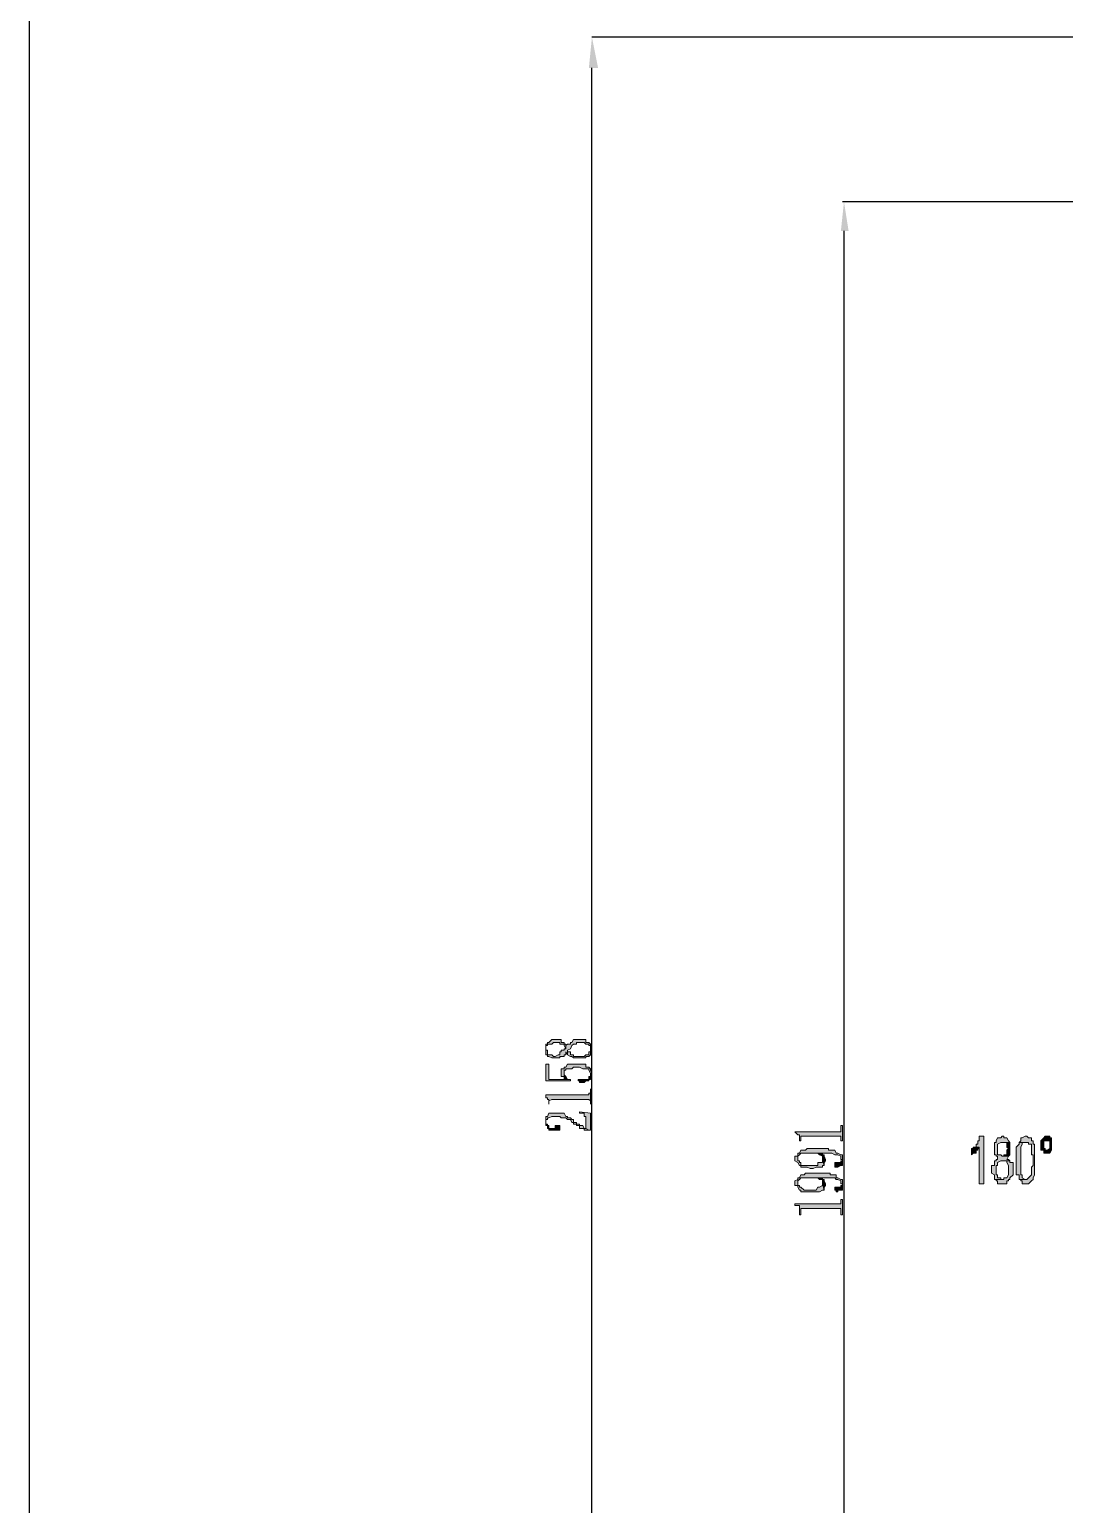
# Model space of a CAD drawing. Header units: millimetres. Extents: x 20 to 821, y 1 to 1134.
# Drawn here: x 20.2 to 141.4, y 450.1 to 622.8 of the extents above; entities that cross this region are included whole.
import ezdxf

# ---------------------------------------------------------------- set-up
doc = ezdxf.new("R2010")
doc.units = ezdxf.units.MM
doc.layers.add('1', color=7, linetype='Continuous')

msp = doc.modelspace()

# ---------------------------------------------------------------- hatches: boundary and pattern name
h = msp.add_hatch(color=1)
h.dxf.hatch_style = 2
h.paths.add_polyline_path([(85.68, 618.261732), (86.76, 618.261732), (86.04, 621.861732)])
h = msp.add_hatch(color=1)
h.dxf.hatch_style = 2
h.paths.add_polyline_path([(115.2, 599.181732), (116.1, 599.181732), (115.56, 602.601732)])
h = msp.add_hatch(color=0)
h.dxf.hatch_style = 2
h.paths.add_polyline_path([(80.64, 503.961732), (80.64, 503.421732), (80.64, 503.781732), (80.82, 503.781732), (80.82, 503.961732), (81.36, 503.961732), (81.54, 504.141732), (82.26, 504.141732), (82.26, 503.961732), (82.8, 503.961732), (82.8, 503.781732), (82.98, 503.421732), (82.98, 503.961732), (82.8, 503.961732), (82.8, 504.141732), (82.44, 504.141732), (82.44, 504.501732), (82.26, 504.501732), (81.36, 504.501732), (81, 504.141732), (80.82, 504.141732), (80.82, 503.961732)])
h = msp.add_hatch(color=0)
h.dxf.hatch_style = 2
h.paths.add_polyline_path([(80.64, 503.421732), (80.64, 502.701732), (80.82, 502.701732), (80.82, 502.521732), (81, 502.521732), (81.36, 502.341732), (82.26, 502.341732), (82.26, 502.521732), (82.8, 502.521732), (82.8, 502.701732), (82.98, 502.701732), (82.98, 503.061732), (83.16, 502.701732), (83.16, 503.241732), (83.52, 503.421732), (83.7, 503.781732), (83.88, 503.961732), (84.24, 503.961732), (84.24, 504.141732), (85.14, 504.141732), (85.32, 503.961732), (85.68, 503.961732), (85.68, 503.781732), (85.86, 503.781732), (85.86, 503.421732), (85.86, 502.701732), (85.86, 503.061732), (86.04, 503.241732), (86.04, 503.421732), (85.86, 503.781732), (85.86, 503.961732), (85.68, 504.141732), (85.32, 504.141732), (85.32, 504.501732), (83.88, 504.501732), (83.7, 504.141732), (83.52, 504.141732), (83.52, 503.961732), (83.16, 503.961732), (82.98, 503.781732), (82.98, 503.961732), (82.98, 503.421732), (82.8, 503.421732), (82.8, 503.241732), (82.44, 503.241732), (82.44, 503.061732), (82.26, 503.061732), (82.26, 502.701732), (82.08, 502.701732), (81.72, 502.521732), (81.54, 502.521732), (81.36, 502.701732), (80.82, 502.701732), (80.82, 503.061732), (80.82, 503.241732), (80.64, 503.241732), (80.64, 503.961732), (80.64, 503.781732)])
h = msp.add_hatch(color=0)
h.dxf.hatch_style = 2
h.paths.add_polyline_path([(83.16, 502.701732), (83.52, 502.521732), (83.7, 502.521732), (83.88, 502.341732), (85.32, 502.341732), (85.32, 502.521732), (85.68, 502.521732), (85.86, 502.701732), (85.86, 503.421732), (85.86, 503.241732), (85.86, 503.061732), (85.68, 503.061732), (85.68, 502.701732), (85.32, 502.701732), (85.14, 502.521732), (83.88, 502.521732), (83.88, 502.701732), (83.52, 502.701732), (83.52, 503.061732), (83.16, 503.061732)])
h = msp.add_hatch(color=0)
h.dxf.hatch_style = 2
h.paths.add_polyline_path([(80.64, 501.621732), (80.64, 499.641732), (83.52, 499.641732), (83.52, 499.821732), (83.16, 499.821732), (81, 499.821732), (81, 501.621732)])
h = msp.add_hatch(color=0)
h.dxf.hatch_style = 2
h.paths.add_polyline_path([(82.44, 500.541732), (82.44, 500.181732), (82.8, 500.181732), (82.8, 500.901732), (82.98, 500.901732), (82.98, 501.081732), (83.16, 501.081732), (83.7, 501.081732), (83.88, 501.261732), (84.6, 501.261732), (84.96, 501.081732), (85.14, 501.081732), (85.32, 501.081732), (85.68, 501.081732), (85.68, 500.901732), (85.86, 500.541732), (85.86, 499.821732), (85.86, 500.181732), (86.04, 500.361732), (86.04, 500.541732), (85.86, 500.901732), (85.86, 501.081732), (85.68, 501.261732), (85.32, 501.261732), (85.32, 501.621732), (83.16, 501.621732), (82.98, 501.261732), (82.8, 501.261732), (82.8, 501.081732), (82.44, 501.081732), (82.44, 500.901732)])
h = msp.add_hatch(color=0)
h.dxf.hatch_style = 2
h.paths.add_polyline_path([(82.8, 500.181732), (82.8, 499.821732), (82.98, 499.821732), (83.16, 499.821732), (82.98, 500.181732), (82.8, 500.361732), (82.8, 500.541732)])
h = msp.add_hatch(color=0)
h.dxf.hatch_style = 2
h.paths.add_polyline_path([(84.42, 499.641732), (84.6, 499.641732), (84.6, 499.461732), (85.14, 499.461732), (85.32, 499.641732), (85.68, 499.641732), (85.68, 499.821732), (85.86, 499.821732), (85.86, 500.541732), (85.86, 500.181732), (85.68, 500.181732), (85.68, 499.821732), (85.32, 499.821732), (85.14, 499.821732), (84.42, 499.821732)])
h = msp.add_hatch(color=0)
h.dxf.hatch_style = 2
h.paths.add_polyline_path([(80.64, 498.021732), (80.64, 497.661732), (80.82, 497.661732), (80.82, 497.481732), (81, 497.481732), (81, 496.941732), (81, 497.301732), (81.36, 497.481732), (85.68, 497.481732), (85.86, 497.301732), (85.86, 496.941732), (85.86, 498.741732), (85.86, 498.201732), (85.68, 498.201732), (85.68, 498.021732), (85.32, 498.021732)])
h = msp.add_hatch(color=0)
h.dxf.hatch_style = 2
h.paths.add_polyline_path([(80.64, 494.781732), (80.64, 494.421732), (80.64, 494.781732), (80.64, 495.141732), (80.82, 495.141732), (80.82, 495.321732), (81, 495.321732), (81.36, 495.501732), (82.26, 495.501732), (82.44, 495.321732), (82.98, 495.321732), (83.16, 495.141732), (83.52, 495.141732), (83.7, 494.781732), (83.88, 494.781732), (83.88, 494.601732), (84.24, 494.601732), (84.24, 494.421732), (84.6, 494.421732), (84.6, 494.061732), (85.14, 494.061732), (85.14, 493.881732), (85.68, 493.881732), (85.32, 494.061732), (85.14, 494.061732), (84.96, 494.421732), (84.6, 494.421732), (84.6, 494.601732), (84.24, 494.601732), (84.24, 494.781732), (83.88, 494.781732), (83.88, 495.141732), (83.7, 495.141732), (83.52, 495.321732), (83.16, 495.321732), (83.16, 495.501732), (82.98, 495.501732), (82.8, 495.861732), (81, 495.861732), (80.82, 495.501732), (80.64, 495.501732), (80.64, 495.321732)])
h = msp.add_hatch(color=0)
h.dxf.hatch_style = 2
h.paths.add_polyline_path([(84.6, 496.041732), (84.6, 495.861732), (84.96, 495.861732), (85.14, 495.861732), (85.14, 495.501732), (85.32, 495.501732), (85.32, 495.321732), (85.32, 494.061732), (85.68, 493.881732), (85.86, 493.881732), (85.86, 495.861732)])
h = msp.add_hatch(color=0)
h.dxf.hatch_style = 2
h.paths.add_polyline_path([(80.64, 494.421732), (80.82, 494.421732), (80.82, 494.061732), (81, 494.061732), (81, 493.881732), (82.26, 493.881732), (82.26, 494.061732), (82.26, 494.421732), (82.08, 494.421732), (81.72, 494.421732), (81.72, 494.061732), (81, 494.061732), (81, 494.421732), (80.82, 494.421732), (80.82, 494.601732), (80.64, 494.601732), (80.64, 494.781732)])
h = msp.add_hatch(color=0)
h.dxf.hatch_style = 2
h.paths.add_polyline_path([(109.8, 493.701732), (110.16, 493.341732), (110.34, 493.341732), (110.34, 493.161732), (110.34, 492.621732), (110.52, 492.621732), (110.52, 493.161732), (110.88, 493.161732), (115.2, 493.161732), (115.2, 492.981732), (115.2, 492.621732), (115.38, 492.621732), (115.38, 494.421732), (115.2, 494.421732), (115.2, 494.061732), (115.2, 493.701732), (114.84, 493.701732)])
h = msp.add_hatch(color=0)
h.dxf.hatch_style = 2
h.paths.add_polyline_path([(131.94, 493.161732), (131.4, 493.161732), (131.4, 492.981732), (131.4, 492.621732), (131.22, 492.621732), (131.22, 492.261732), (131.04, 492.261732), (131.04, 491.901732), (130.68, 491.901732), (131.4, 491.901732), (131.4, 487.581732), (131.94, 487.581732)])
h = msp.add_hatch(color=0)
h.dxf.hatch_style = 2
h.paths.add_polyline_path([(134.1, 493.161732), (133.92, 492.981732), (133.56, 492.981732), (133.38, 492.621732), (133.38, 492.441732), (133.2, 492.441732), (133.2, 491.001732), (133.38, 491.001732), (133.38, 490.821732), (133.56, 490.821732), (133.56, 490.461732), (133.38, 490.461732), (133.38, 490.281732), (133.2, 490.281732), (133.2, 490.101732), (133.2, 489.741732), (132.84, 489.741732), (132.84, 488.841732), (133.2, 488.661732), (133.2, 488.121732), (133.38, 488.121732), (134.1, 488.121732), (133.92, 488.121732), (133.92, 488.301732), (133.56, 488.301732), (133.56, 488.661732), (133.38, 488.661732), (133.38, 489.741732), (133.56, 489.741732), (133.56, 490.101732), (133.92, 490.281732), (135, 490.281732), (134.82, 490.461732), (134.64, 490.461732), (134.82, 490.821732), (134.1, 490.821732), (133.92, 491.001732), (133.56, 491.001732), (133.56, 491.181732), (133.56, 492.261732), (133.92, 492.441732), (135, 492.441732), (134.82, 492.621732), (134.64, 492.981732), (134.28, 492.981732), (134.28, 493.161732)])
h = msp.add_hatch(color=0)
h.dxf.hatch_style = 2
h.paths.add_polyline_path([(135, 492.441732), (134.1, 492.441732), (134.28, 492.441732), (134.64, 492.441732), (134.64, 492.261732), (134.64, 491.901732), (134.82, 491.721732), (134.64, 491.541732), (134.64, 491.001732), (134.28, 491.001732), (134.28, 490.821732), (134.1, 490.821732), (134.82, 490.821732), (135, 491.001732), (135, 491.541732)])
h = msp.add_hatch(color=0)
h.dxf.hatch_style = 2
h.paths.add_polyline_path([(136.08, 492.441732), (136.08, 492.261732), (135.72, 491.901732), (135.72, 488.661732), (136.08, 488.661732), (136.08, 488.121732), (136.98, 488.121732), (136.8, 488.121732), (136.44, 488.301732), (136.44, 488.661732), (136.26, 488.661732), (136.26, 491.901732), (136.44, 492.261732), (136.44, 492.441732), (136.8, 492.441732), (136.98, 492.441732)])
h = msp.add_hatch(color=0)
h.dxf.hatch_style = 2
h.paths.add_polyline_path([(136.98, 493.161732), (136.8, 493.161732), (136.44, 492.981732), (136.26, 492.981732), (136.26, 492.621732), (136.08, 492.441732), (137.16, 492.441732), (137.16, 492.261732), (137.52, 492.261732), (137.52, 491.901732), (137.52, 491.181732), (137.52, 491.001732), (137.7, 491.001732), (137.7, 490.821732), (137.7, 489.741732), (137.52, 489.561732), (137.52, 488.661732), (137.16, 488.301732), (136.98, 488.121732), (136.08, 488.121732), (136.26, 488.121732), (136.26, 487.941732), (136.44, 487.941732), (136.44, 487.581732), (136.8, 487.581732), (137.16, 487.581732), (137.52, 487.941732), (137.7, 488.121732), (137.7, 488.301732), (137.88, 488.661732), (137.88, 492.261732), (137.7, 492.261732), (137.7, 492.621732), (137.52, 492.621732), (137.52, 492.981732), (137.16, 492.981732)])
h = msp.add_hatch(color=0)
h.dxf.hatch_style = 2
h.paths.add_polyline_path([(139.32, 493.161732), (139.14, 493.161732), (138.96, 492.981732), (138.6, 492.621732), (139.68, 492.621732), (139.68, 492.441732), (139.68, 491.721732), (139.32, 491.541732), (139.86, 491.541732), (139.86, 491.721732), (139.86, 491.901732), (139.86, 492.981732), (139.68, 492.981732), (139.68, 493.161732)])
h = msp.add_hatch(color=0)
h.dxf.hatch_style = 2
h.paths.add_polyline_path([(138.6, 492.621732), (138.6, 491.541732), (138.96, 491.541732), (138.96, 491.181732), (139.14, 491.181732), (139.68, 491.181732), (139.86, 491.541732), (139.14, 491.541732), (139.14, 491.721732), (138.96, 491.721732), (138.96, 491.901732), (138.96, 492.621732), (139.14, 492.621732), (139.32, 492.621732)])
h = msp.add_hatch(color=0)
h.dxf.hatch_style = 2
h.paths.add_polyline_path([(109.8, 490.461732), (109.8, 490.281732), (110.16, 490.101732), (110.34, 489.741732), (110.52, 489.741732), (110.52, 489.561732), (111.24, 489.561732), (111.6, 489.381732), (111.96, 489.381732), (112.32, 489.561732), (113.04, 489.561732), (113.04, 489.741732), (113.22, 489.741732), (113.04, 490.461732), (113.04, 490.101732), (112.68, 490.101732), (112.5, 490.101732), (112.5, 489.741732), (110.52, 489.741732), (110.52, 490.101732), (110.34, 490.101732), (110.34, 490.281732), (110.16, 490.281732), (110.16, 490.461732), (110.16, 491.001732), (110.16, 490.821732), (109.8, 490.821732)])
h = msp.add_hatch(color=0)
h.dxf.hatch_style = 2
h.paths.add_polyline_path([(110.16, 491.001732), (110.16, 490.461732), (110.16, 490.821732), (110.34, 491.001732), (110.52, 491.181732), (113.4, 491.181732), (113.76, 491.181732), (114.12, 491.181732), (114.48, 491.001732), (114.84, 491.001732), (115.2, 490.821732), (115.2, 490.461732), (115.38, 490.461732), (115.38, 489.741732), (115.38, 490.101732), (115.38, 491.001732), (115.2, 491.001732), (114.84, 491.181732), (114.66, 491.181732), (114.48, 491.541732), (113.76, 491.541732), (113.76, 491.721732), (111.24, 491.721732), (111.06, 491.541732), (110.52, 491.541732), (110.34, 491.181732), (110.16, 491.181732)])
h = msp.add_hatch(color=0)
h.dxf.hatch_style = 2
h.paths.add_polyline_path([(112.5, 491.181732), (112.68, 491.001732), (113.04, 490.821732), (113.04, 490.461732), (113.22, 489.741732), (113.22, 490.101732), (113.4, 490.281732), (113.4, 490.461732), (113.22, 490.821732), (113.22, 491.001732), (113.04, 491.001732), (113.04, 491.181732), (112.68, 491.181732)])
h = msp.add_hatch(color=0)
h.dxf.hatch_style = 2
h.paths.add_polyline_path([(130.68, 491.901732), (130.68, 491.721732), (130.5, 491.721732), (130.5, 491.001732), (130.68, 491.181732), (131.04, 491.181732), (131.04, 491.541732), (131.22, 491.541732), (131.22, 491.721732), (131.4, 491.721732), (131.4, 491.901732)])
h = msp.add_hatch(color=0)
h.dxf.hatch_style = 2
h.paths.add_polyline_path([(110.16, 488.121732), (110.16, 487.581732), (110.16, 487.941732), (110.34, 488.121732), (110.52, 488.301732), (113.4, 488.301732), (113.76, 488.301732), (114.48, 488.301732), (114.66, 488.121732), (114.84, 488.121732), (115.2, 487.941732), (115.2, 487.581732), (115.38, 487.581732), (115.38, 487.221732), (115.38, 487.401732), (115.38, 488.121732), (115.2, 488.121732), (114.84, 488.301732), (114.66, 488.301732), (114.66, 488.661732), (113.94, 488.661732), (113.94, 488.841732), (111.06, 488.841732), (110.88, 488.661732), (110.52, 488.661732), (110.34, 488.301732), (110.16, 488.301732)])
h = msp.add_hatch(color=0)
h.dxf.hatch_style = 2
h.paths.add_polyline_path([(114.48, 489.741732), (114.48, 489.561732), (114.66, 489.561732), (114.84, 489.561732), (115.2, 489.741732), (115.38, 489.741732), (115.38, 490.281732), (115.2, 490.281732), (115.2, 490.101732), (114.48, 490.101732)])
h = msp.add_hatch(color=0)
h.dxf.hatch_style = 2
h.paths.add_polyline_path([(135, 490.281732), (134.1, 490.281732), (134.28, 490.281732), (134.64, 490.281732), (134.64, 490.101732), (134.82, 489.741732), (134.82, 488.661732), (134.64, 488.301732), (134.28, 488.301732), (134.28, 488.121732), (133.38, 488.121732), (133.38, 487.941732), (133.56, 487.941732), (133.56, 487.581732), (134.64, 487.581732), (134.64, 487.941732), (134.82, 487.941732), (134.82, 488.121732), (135, 488.121732), (135, 488.301732), (135.36, 488.661732), (135.36, 490.101732), (135, 490.101732)])
h = msp.add_hatch(color=0)
h.dxf.hatch_style = 2
h.paths.add_polyline_path([(109.8, 487.581732), (109.8, 487.401732), (110.16, 487.401732), (110.16, 487.221732), (110.34, 486.861732), (110.52, 486.861732), (110.52, 486.681732), (112.68, 486.681732), (113.04, 486.861732), (113.22, 486.861732), (113.04, 487.581732), (113.04, 487.401732), (112.68, 487.221732), (112.5, 487.221732), (112.32, 486.861732), (110.88, 486.861732), (110.52, 487.221732), (110.34, 487.221732), (110.34, 487.401732), (110.16, 487.401732), (110.16, 487.581732), (110.16, 488.121732), (109.8, 487.941732)])
h = msp.add_hatch(color=0)
h.dxf.hatch_style = 2
h.paths.add_polyline_path([(112.5, 488.301732), (112.68, 488.121732), (113.04, 488.121732), (113.04, 487.941732), (113.04, 487.581732), (113.22, 486.861732), (113.22, 487.221732), (113.4, 487.401732), (113.4, 487.581732), (113.22, 487.941732), (113.22, 488.121732), (113.04, 488.121732), (113.04, 488.301732), (112.68, 488.301732)])
h = msp.add_hatch(color=0)
h.dxf.hatch_style = 2
h.paths.add_polyline_path([(114.48, 486.861732), (114.66, 486.861732), (114.66, 486.681732), (114.84, 486.681732), (114.84, 486.861732), (115.38, 486.861732), (115.38, 487.221732), (115.38, 487.401732), (115.2, 487.401732), (115.2, 487.221732), (114.84, 487.221732), (114.48, 487.221732)])
h = msp.add_hatch(color=0)
h.dxf.hatch_style = 2
h.paths.add_polyline_path([(109.8, 485.241732), (109.8, 485.061732), (110.16, 485.061732), (110.34, 485.061732), (110.34, 484.701732), (110.34, 483.981732), (110.52, 483.981732), (110.52, 484.701732), (110.88, 484.701732), (115.2, 484.701732), (115.2, 484.521732), (115.2, 483.981732), (115.38, 483.981732), (115.38, 485.781732), (115.2, 485.781732), (115.2, 485.421732), (115.2, 485.241732), (114.84, 485.241732)])

# ---------------------------------------------------------------- linework, layer by layer
at = {"layer": '1', "color": 0, "lineweight": 25}
msp.add_lwpolyline([(20.16, 1133.601732), (821.16, 1133.601732), (821.16, 0.501732), (20.16, 0.501732), (20.16, 1133.601732)], dxfattribs=at)
at = {"layer": '1', "color": 1, "lineweight": 25}
for points in [[(260.1, 621.861732), (86.04, 621.861732)], [(86.04, 379.401732), (86.04, 618.261732)], [(198.36, 602.601732), (115.38, 602.601732)], [(115.56, 599.181732), (115.56, 379.401732)]]:
    msp.add_lwpolyline(points, dxfattribs=at)
at = {"layer": '1', "color": 0, "lineweight": 5}
for points in [[(80.64, 503.961732), (80.64, 503.421732), (80.64, 503.781732), (80.82, 503.781732), (80.82, 503.961732), (81.36, 503.961732), (81.54, 504.141732), (82.26, 504.141732), (82.26, 503.961732), (82.8, 503.961732), (82.8, 503.781732), (82.98, 503.421732), (82.98, 503.961732), (82.8, 503.961732), (82.8, 504.141732), (82.44, 504.141732), (82.44, 504.501732), (82.26, 504.501732), (81.36, 504.501732), (81, 504.141732), (80.82, 504.141732), (80.82, 503.961732), (80.64, 503.961732)], [(80.64, 503.421732), (80.64, 502.701732), (80.82, 502.701732), (80.82, 502.521732), (81, 502.521732), (81.36, 502.341732), (82.26, 502.341732), (82.26, 502.521732), (82.8, 502.521732), (82.8, 502.701732), (82.98, 502.701732), (82.98, 503.061732), (83.16, 502.701732), (83.16, 503.241732), (83.52, 503.421732), (83.7, 503.781732), (83.88, 503.961732), (84.24, 503.961732), (84.24, 504.141732), (85.14, 504.141732), (85.32, 503.961732), (85.68, 503.961732), (85.68, 503.781732), (85.86, 503.781732), (85.86, 503.421732), (85.86, 502.701732), (85.86, 503.061732), (86.04, 503.241732), (86.04, 503.421732), (85.86, 503.781732), (85.86, 503.961732), (85.68, 504.141732), (85.32, 504.141732), (85.32, 504.501732), (83.88, 504.501732), (83.7, 504.141732), (83.52, 504.141732), (83.52, 503.961732), (83.16, 503.961732), (82.98, 503.781732), (82.98, 503.961732), (82.98, 503.421732), (82.8, 503.421732), (82.8, 503.241732), (82.44, 503.241732), (82.44, 503.061732), (82.26, 503.061732), (82.26, 502.701732), (82.08, 502.701732), (81.72, 502.521732), (81.54, 502.521732), (81.36, 502.701732), (80.82, 502.701732), (80.82, 503.061732), (80.82, 503.241732), (80.64, 503.241732), (80.64, 503.961732), (80.64, 503.781732), (80.64, 503.421732)], [(83.16, 502.701732), (83.52, 502.521732), (83.7, 502.521732), (83.88, 502.341732), (85.32, 502.341732), (85.32, 502.521732), (85.68, 502.521732), (85.86, 502.701732), (85.86, 503.421732), (85.86, 503.241732), (85.86, 503.061732), (85.68, 503.061732), (85.68, 502.701732), (85.32, 502.701732), (85.14, 502.521732), (83.88, 502.521732), (83.88, 502.701732), (83.52, 502.701732), (83.52, 503.061732), (83.16, 503.061732), (83.16, 502.701732)], [(80.64, 501.621732), (80.64, 499.641732), (83.52, 499.641732), (83.52, 499.821732), (83.16, 499.821732), (81, 499.821732), (81, 501.621732), (80.64, 501.621732)], [(82.44, 500.541732), (82.44, 500.181732), (82.8, 500.181732), (82.8, 500.901732), (82.98, 500.901732), (82.98, 501.081732), (83.16, 501.081732), (83.7, 501.081732), (83.88, 501.261732), (84.6, 501.261732), (84.96, 501.081732), (85.14, 501.081732), (85.32, 501.081732), (85.68, 501.081732), (85.68, 500.901732), (85.86, 500.541732), (85.86, 499.821732), (85.86, 500.181732), (86.04, 500.361732), (86.04, 500.541732), (85.86, 500.901732), (85.86, 501.081732), (85.68, 501.261732), (85.32, 501.261732), (85.32, 501.621732), (83.16, 501.621732), (82.98, 501.261732), (82.8, 501.261732), (82.8, 501.081732), (82.44, 501.081732), (82.44, 500.901732), (82.44, 500.541732)], [(82.8, 500.181732), (82.8, 499.821732), (82.98, 499.821732), (83.16, 499.821732), (82.98, 500.181732), (82.8, 500.361732), (82.8, 500.541732), (82.8, 500.181732)], [(84.42, 499.641732), (84.6, 499.641732), (84.6, 499.461732), (85.14, 499.461732), (85.32, 499.641732), (85.68, 499.641732), (85.68, 499.821732), (85.86, 499.821732), (85.86, 500.541732), (85.86, 500.181732), (85.68, 500.181732), (85.68, 499.821732), (85.32, 499.821732), (85.14, 499.821732), (85.14, 499.821732), (84.42, 499.821732), (84.42, 499.641732)], [(80.64, 498.021732), (80.64, 497.661732), (80.82, 497.661732), (80.82, 497.481732), (81, 497.481732), (81, 496.941732), (81, 497.301732), (81.36, 497.481732), (85.68, 497.481732), (85.86, 497.301732), (85.86, 496.941732), (85.86, 498.741732), (85.86, 498.201732), (85.68, 498.201732), (85.68, 498.021732), (85.32, 498.021732), (80.64, 498.021732)], [(80.64, 494.781732), (80.64, 494.421732), (80.64, 494.781732), (80.64, 495.141732), (80.82, 495.141732), (80.82, 495.321732), (81, 495.321732), (81.36, 495.501732), (82.26, 495.501732), (82.44, 495.321732), (82.98, 495.321732), (83.16, 495.141732), (83.16, 495.141732), (83.52, 495.141732), (83.7, 494.781732), (83.88, 494.781732), (83.88, 494.601732), (84.24, 494.601732), (84.24, 494.421732), (84.6, 494.421732), (84.6, 494.061732), (85.14, 494.061732), (85.14, 493.881732), (85.68, 493.881732), (85.32, 494.061732), (85.14, 494.061732), (84.96, 494.421732), (84.6, 494.421732), (84.6, 494.601732), (84.24, 494.601732), (84.24, 494.781732), (83.88, 494.781732), (83.88, 495.141732), (83.7, 495.141732), (83.52, 495.321732), (83.16, 495.321732), (83.16, 495.501732), (82.98, 495.501732), (82.8, 495.861732), (81, 495.861732), (80.82, 495.501732), (80.64, 495.501732), (80.64, 495.321732), (80.64, 494.781732)], [(84.6, 496.041732), (84.6, 495.861732), (84.96, 495.861732), (85.14, 495.861732), (85.14, 495.501732), (85.32, 495.501732), (85.32, 495.321732), (85.32, 494.061732), (85.68, 493.881732), (85.86, 493.881732), (85.86, 495.861732), (84.6, 496.041732)], [(80.64, 494.421732), (80.82, 494.421732), (80.82, 494.061732), (81, 494.061732), (81, 493.881732), (82.26, 493.881732), (82.26, 494.061732), (82.26, 494.421732), (82.08, 494.421732), (81.72, 494.421732), (81.72, 494.061732), (81, 494.061732), (81, 494.421732), (80.82, 494.421732), (80.82, 494.601732), (80.64, 494.601732), (80.64, 494.781732), (80.64, 494.421732)], [(109.8, 493.701732), (110.16, 493.341732), (110.34, 493.341732), (110.34, 493.161732), (110.34, 492.621732), (110.52, 492.621732), (110.52, 493.161732), (110.88, 493.161732), (115.2, 493.161732), (115.2, 492.981732), (115.2, 492.621732), (115.38, 492.621732), (115.38, 494.421732), (115.2, 494.421732), (115.2, 494.061732), (115.2, 493.701732), (114.84, 493.701732), (109.8, 493.701732)], [(131.94, 493.161732), (131.4, 493.161732), (131.4, 492.981732), (131.4, 492.621732), (131.22, 492.621732), (131.22, 492.261732), (131.04, 492.261732), (131.04, 491.901732), (130.68, 491.901732), (131.4, 491.901732), (131.4, 487.581732), (131.94, 487.581732), (131.94, 493.161732)], [(134.1, 493.161732), (133.92, 492.981732), (133.56, 492.981732), (133.38, 492.621732), (133.38, 492.441732), (133.2, 492.441732), (133.2, 491.001732), (133.38, 491.001732), (133.38, 490.821732), (133.56, 490.821732), (133.56, 490.461732), (133.38, 490.461732), (133.38, 490.281732), (133.2, 490.281732), (133.2, 490.101732), (133.2, 489.741732), (132.84, 489.741732), (132.84, 488.841732), (133.2, 488.661732), (133.2, 488.121732), (133.38, 488.121732), (134.1, 488.121732), (133.92, 488.121732), (133.92, 488.301732), (133.56, 488.301732), (133.56, 488.661732), (133.38, 488.661732), (133.38, 489.741732), (133.56, 489.741732), (133.56, 490.101732), (133.92, 490.281732), (135, 490.281732), (134.82, 490.461732), (134.64, 490.461732), (134.82, 490.821732), (134.1, 490.821732), (133.92, 491.001732), (133.56, 491.001732), (133.56, 491.181732), (133.56, 492.261732), (133.92, 492.441732), (135, 492.441732), (134.82, 492.621732), (134.64, 492.981732), (134.28, 492.981732), (134.28, 493.161732), (134.1, 493.161732)], [(135, 492.441732), (134.1, 492.441732), (134.28, 492.441732), (134.64, 492.441732), (134.64, 492.261732), (134.64, 491.901732), (134.82, 491.721732), (134.64, 491.541732), (134.64, 491.001732), (134.28, 491.001732), (134.28, 490.821732), (134.1, 490.821732), (134.82, 490.821732), (135, 491.001732), (135, 491.541732), (135, 491.541732), (135, 492.441732)], [(136.08, 492.441732), (136.08, 492.261732), (135.72, 491.901732), (135.72, 488.661732), (136.08, 488.661732), (136.08, 488.121732), (136.98, 488.121732), (136.8, 488.121732), (136.44, 488.301732), (136.44, 488.661732), (136.26, 488.661732), (136.26, 491.901732), (136.44, 492.261732), (136.44, 492.441732), (136.8, 492.441732), (136.98, 492.441732), (136.08, 492.441732)], [(136.98, 493.161732), (136.8, 493.161732), (136.44, 492.981732), (136.26, 492.981732), (136.26, 492.621732), (136.08, 492.441732), (137.16, 492.441732), (137.16, 492.261732), (137.52, 492.261732), (137.52, 491.901732), (137.52, 491.181732), (137.52, 491.001732), (137.7, 491.001732), (137.7, 490.821732), (137.7, 489.741732), (137.52, 489.561732), (137.52, 488.661732), (137.16, 488.301732), (136.98, 488.121732), (136.08, 488.121732), (136.26, 488.121732), (136.26, 487.941732), (136.44, 487.941732), (136.44, 487.581732), (136.8, 487.581732), (137.16, 487.581732), (137.52, 487.941732), (137.7, 488.121732), (137.7, 488.301732), (137.88, 488.661732), (137.88, 492.261732), (137.7, 492.261732), (137.7, 492.621732), (137.52, 492.621732), (137.52, 492.981732), (137.16, 492.981732), (136.98, 493.161732)], [(139.32, 493.161732), (139.14, 493.161732), (138.96, 492.981732), (138.6, 492.621732), (139.68, 492.621732), (139.68, 492.441732), (139.68, 491.721732), (139.32, 491.541732), (139.86, 491.541732), (139.86, 491.721732), (139.86, 491.901732), (139.86, 492.981732), (139.68, 492.981732), (139.68, 493.161732), (139.32, 493.161732)], [(138.6, 492.621732), (138.6, 491.541732), (138.96, 491.541732), (138.96, 491.181732), (139.14, 491.181732), (139.68, 491.181732), (139.86, 491.541732), (139.14, 491.541732), (139.14, 491.721732), (138.96, 491.721732), (138.96, 491.901732), (138.96, 492.621732), (139.14, 492.621732), (139.32, 492.621732), (138.6, 492.621732)], [(109.8, 490.461732), (109.8, 490.281732), (110.16, 490.101732), (110.34, 489.741732), (110.52, 489.741732), (110.52, 489.561732), (111.24, 489.561732), (111.6, 489.381732), (111.96, 489.381732), (112.32, 489.561732), (113.04, 489.561732), (113.04, 489.741732), (113.04, 489.741732), (113.22, 489.741732), (113.04, 490.461732), (113.04, 490.101732), (112.68, 490.101732), (112.5, 490.101732), (112.5, 489.741732), (110.52, 489.741732), (110.52, 490.101732), (110.34, 490.101732), (110.34, 490.281732), (110.16, 490.281732), (110.16, 490.461732), (110.16, 491.001732), (110.16, 490.821732), (109.8, 490.821732), (109.8, 490.461732)], [(110.16, 491.001732), (110.16, 490.461732), (110.16, 490.821732), (110.34, 491.001732), (110.52, 491.181732), (113.4, 491.181732), (113.76, 491.181732), (114.12, 491.181732), (114.48, 491.001732), (114.84, 491.001732), (115.2, 490.821732), (115.2, 490.461732), (115.38, 490.461732), (115.38, 489.741732), (115.38, 490.101732), (115.38, 491.001732), (115.2, 491.001732), (114.84, 491.181732), (114.66, 491.181732), (114.48, 491.541732), (113.76, 491.541732), (113.76, 491.721732), (111.24, 491.721732), (111.06, 491.541732), (110.52, 491.541732), (110.34, 491.181732), (110.16, 491.181732), (110.16, 491.001732)], [(112.5, 491.181732), (112.68, 491.001732), (113.04, 490.821732), (113.04, 490.461732), (113.22, 489.741732), (113.22, 490.101732), (113.4, 490.281732), (113.4, 490.461732), (113.22, 490.821732), (113.22, 491.001732), (113.04, 491.001732), (113.04, 491.181732), (112.68, 491.181732), (112.5, 491.181732)], [(130.68, 491.901732), (130.68, 491.721732), (130.5, 491.721732), (130.5, 491.001732), (130.68, 491.181732), (131.04, 491.181732), (131.04, 491.541732), (131.22, 491.541732), (131.22, 491.721732), (131.4, 491.721732), (131.4, 491.901732), (130.68, 491.901732)], [(110.16, 488.121732), (110.16, 487.581732), (110.16, 487.941732), (110.34, 488.121732), (110.52, 488.301732), (113.4, 488.301732), (113.76, 488.301732), (114.48, 488.301732), (114.66, 488.121732), (114.84, 488.121732), (115.2, 487.941732), (115.2, 487.581732), (115.38, 487.581732), (115.38, 487.221732), (115.38, 487.401732), (115.38, 488.121732), (115.2, 488.121732), (114.84, 488.301732), (114.66, 488.301732), (114.66, 488.661732), (113.94, 488.661732), (113.94, 488.841732), (111.06, 488.841732), (110.88, 488.661732), (110.52, 488.661732), (110.34, 488.301732), (110.16, 488.301732), (110.16, 488.121732)], [(114.48, 489.741732), (114.48, 489.561732), (114.66, 489.561732), (114.84, 489.561732), (115.2, 489.741732), (115.38, 489.741732), (115.38, 490.281732), (115.2, 490.281732), (115.2, 490.101732), (114.48, 490.101732), (114.48, 489.741732)], [(135, 490.281732), (134.1, 490.281732), (134.28, 490.281732), (134.64, 490.281732), (134.64, 490.101732), (134.82, 489.741732), (134.82, 488.661732), (134.64, 488.301732), (134.28, 488.301732), (134.28, 488.121732), (133.38, 488.121732), (133.38, 487.941732), (133.56, 487.941732), (133.56, 487.581732), (134.64, 487.581732), (134.64, 487.941732), (134.82, 487.941732), (134.82, 488.121732), (135, 488.121732), (135, 488.301732), (135.36, 488.661732), (135.36, 490.101732), (135, 490.101732), (135, 490.281732)], [(109.8, 487.581732), (109.8, 487.401732), (110.16, 487.401732), (110.16, 487.221732), (110.34, 486.861732), (110.52, 486.861732), (110.52, 486.681732), (112.68, 486.681732), (113.04, 486.861732), (113.04, 486.861732), (113.22, 486.861732), (113.04, 487.581732), (113.04, 487.401732), (112.68, 487.221732), (112.5, 487.221732), (112.32, 486.861732), (110.88, 486.861732), (110.52, 487.221732), (110.34, 487.221732), (110.34, 487.401732), (110.16, 487.401732), (110.16, 487.581732), (110.16, 488.121732), (109.8, 487.941732), (109.8, 487.581732)], [(112.5, 488.301732), (112.68, 488.121732), (113.04, 488.121732), (113.04, 487.941732), (113.04, 487.581732), (113.22, 486.861732), (113.22, 487.221732), (113.4, 487.401732), (113.4, 487.581732), (113.22, 487.941732), (113.22, 488.121732), (113.04, 488.121732), (113.04, 488.301732), (112.68, 488.301732), (112.5, 488.301732)], [(114.48, 486.861732), (114.66, 486.861732), (114.66, 486.681732), (114.84, 486.681732), (114.84, 486.861732), (115.38, 486.861732), (115.38, 487.221732), (115.38, 487.401732), (115.2, 487.401732), (115.2, 487.221732), (114.84, 487.221732), (114.48, 487.221732), (114.48, 486.861732)], [(109.8, 485.241732), (109.8, 485.061732), (110.16, 485.061732), (110.34, 485.061732), (110.34, 484.701732), (110.34, 483.981732), (110.52, 483.981732), (110.52, 484.701732), (110.88, 484.701732), (115.2, 484.701732), (115.2, 484.521732), (115.2, 483.981732), (115.38, 483.981732), (115.38, 485.781732), (115.2, 485.781732), (115.2, 485.421732), (115.2, 485.241732), (114.84, 485.241732), (109.8, 485.241732)]]:
    msp.add_lwpolyline(points, dxfattribs=at)

doc.saveas('drawing.dxf')
